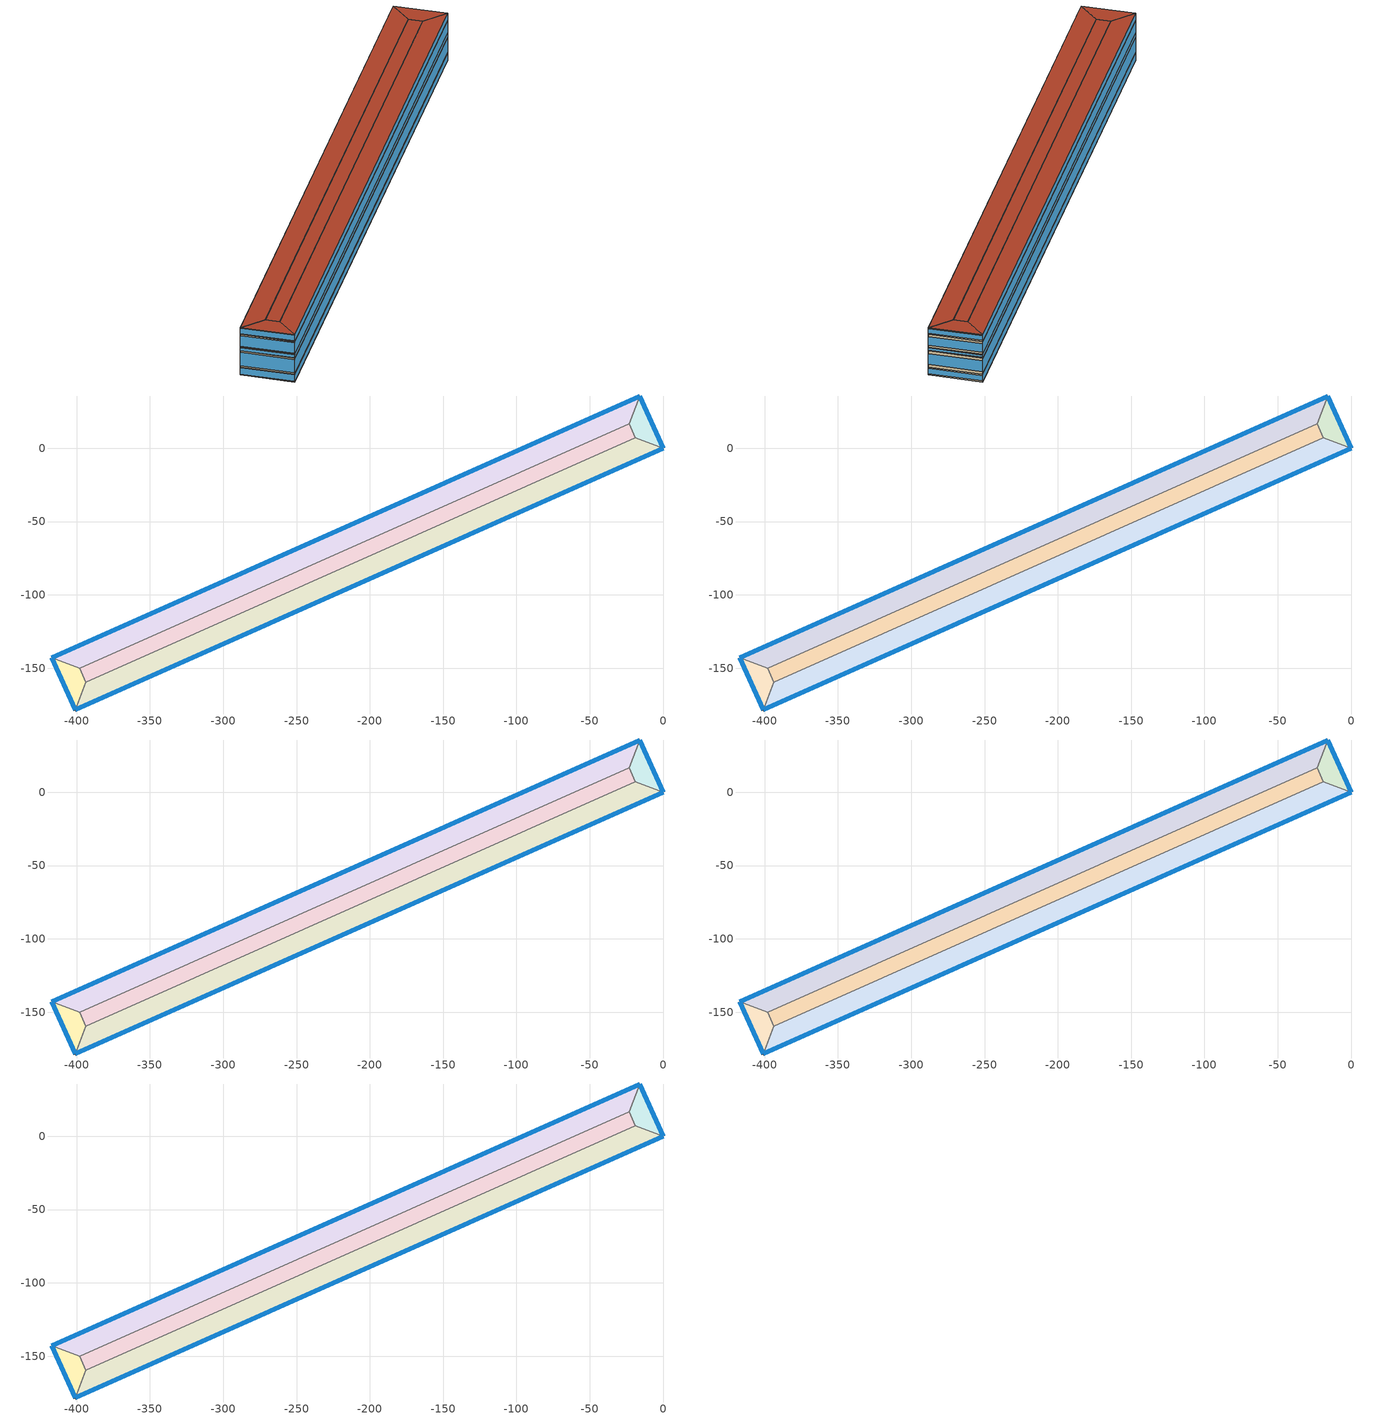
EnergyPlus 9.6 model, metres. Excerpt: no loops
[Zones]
Thermal Zone 1
 floor ground (ExtSlabCarpet): -18.96,7.28 -393.74,-159.59 -397.92,-150.19 -23.14,16.67 z0
 wall to Thermal Zone 5 (Interior Wall): -393.74,-159.59 -18.96,7.28 z0:6.3
 wall to Thermal Zone 3 (Interior Wall): -397.92,-150.19 -393.74,-159.59 z0:6.3
 wall to Thermal Zone 2 (Interior Wall): -23.14,16.67 -397.92,-150.19 z0:6.3
 wall to Thermal Zone 4 (Interior Wall): -18.96,7.28 -23.14,16.67 z0:6.3
Thermal Zone 2
 floor ground (ExtSlabCarpet): -23.14,16.67 -397.92,-150.19 -416.88,-142.92 -15.86,35.63 z0
 wall outside (Ext Wall): -15.86,35.63 -416.88,-142.92 z0:6.3
 wall to Thermal Zone 4 (Interior Wall): -23.14,16.67 -15.86,35.63 z0:6.3
 wall to Thermal Zone 3 (Interior Wall): -416.88,-142.92 -397.92,-150.19 z0:6.3
 window (Ext Window): -15.87,35.62 -416.87,-142.91 z0.57:5.73
Thermal Zone 3
 floor ground (ExtSlabCarpet): -393.74,-159.59 -401.02,-178.55 -416.88,-142.92 -397.92,-150.19 z0
 wall outside (Ext Wall): -416.88,-142.92 -401.02,-178.55 z0:6.3
 wall to Thermal Zone 5 (Interior Wall): -401.02,-178.55 -393.74,-159.59 z0:6.3
 window (Ext Window): -416.88,-142.93 -401.02,-178.54 z0.57:5.73
Thermal Zone 4
 floor ground (ExtSlabCarpet): -23.14,16.67 -15.86,35.63 0,0 -18.96,7.28 z0
 wall outside (Ext Wall): 0,0 -15.86,35.63 z0:6.3
 wall to Thermal Zone 5 (Interior Wall): -18.96,7.28 0,0 z0:6.3
 window (Ext Window): 0,0.01 -15.86,35.62 z1.04:5.26
Thermal Zone 5
 floor ground (ExtSlabCarpet): -401.02,-178.55 -393.74,-159.59 -18.96,7.28 0,0 z0
 wall outside (Ext Wall): -401.02,-178.55 0,0 z0:6.3
 window (Ext Window): -401.01,-178.54 -0.01,0 z0.66:5.64
Thermal Zone 6
 floor to Thermal Zone 1 (Interior Floor): -18.96,7.28 -393.74,-159.59 -397.92,-150.19 -23.14,16.67 z6.3
 wall to Thermal Zone 10 (Interior Wall): -393.74,-159.59 -18.96,7.28 z6.3:19.46
 wall to Thermal Zone 8 (Interior Wall): -397.92,-150.19 -393.74,-159.59 z6.3:19.46
 wall to Thermal Zone 7 (Interior Wall): -23.14,16.67 -397.92,-150.19 z6.3:19.46
 wall to Thermal Zone 9 (Interior Wall): -18.96,7.28 -23.14,16.67 z6.3:19.46
Thermal Zone 7
 floor to Thermal Zone 2 (Interior Floor): -23.14,16.67 -397.92,-150.19 -416.88,-142.92 -15.86,35.63 z6.3
 wall outside (Ext Wall): -15.86,35.63 -416.88,-142.92 z6.3:19.46
 wall to Thermal Zone 9 (Interior Wall): -23.14,16.67 -15.86,35.63 z6.3:19.46
 wall to Thermal Zone 8 (Interior Wall): -416.88,-142.92 -397.92,-150.19 z6.3:19.46
 window (Ext Window): -15.87,35.62 -416.87,-142.91 z7.48:18.28
Thermal Zone 8
 floor to Thermal Zone 3 (Interior Floor): -393.74,-159.59 -401.02,-178.55 -416.88,-142.92 -397.92,-150.19 z6.3
 wall outside (Ext Wall): -416.88,-142.92 -401.02,-178.55 z6.3:19.46
 wall to Thermal Zone 10 (Interior Wall): -401.02,-178.55 -393.74,-159.59 z6.3:19.46
 window (Ext Window): -416.88,-142.93 -401.02,-178.54 z7.48:18.28
Thermal Zone 9
 floor to Thermal Zone 4 (Interior Floor): -23.14,16.67 -15.86,35.63 0,0 -18.96,7.28 z6.3
 wall outside (Ext Wall): 0,0 -15.86,35.63 z6.3:19.46
 wall to Thermal Zone 10 (Interior Wall): -18.96,7.28 0,0 z6.3:19.46
 window (Ext Window): 0,0.01 -15.86,35.62 z8.47:17.29
Thermal Zone 10
 floor to Thermal Zone 5 (Interior Floor): -401.02,-178.55 -393.74,-159.59 -18.96,7.28 0,0 z6.3
 wall outside (Ext Wall): -401.02,-178.55 0,0 z6.3:19.46
 window (Ext Window): -401.01,-178.54 -0.01,0 z7.68:18.08
Thermal Zone 11
 floor to Thermal Zone 6 (Interior Floor): -18.96,7.28 -393.74,-159.59 -397.92,-150.19 -23.14,16.67 z19.46
 wall to Thermal Zone 15 (Interior Wall): -393.74,-159.59 -18.96,7.28 z19.46:22.43
 wall to Thermal Zone 13 (Interior Wall): -397.92,-150.19 -393.74,-159.59 z19.46:22.43
 wall to Thermal Zone 12 (Interior Wall): -23.14,16.67 -397.92,-150.19 z19.46:22.43
 wall to Thermal Zone 14 (Interior Wall): -18.96,7.28 -23.14,16.67 z19.46:22.43
Thermal Zone 12
 floor to Thermal Zone 7 (Interior Floor): -23.14,16.67 -397.92,-150.19 -416.88,-142.92 -15.86,35.63 z19.46
 wall outside (Ext Wall): -15.86,35.63 -416.88,-142.92 z19.46:22.43
 wall to Thermal Zone 14 (Interior Wall): -23.14,16.67 -15.86,35.63 z19.46:22.43
 wall to Thermal Zone 13 (Interior Wall): -416.88,-142.92 -397.92,-150.19 z19.46:22.43
 window (Ext Window): -15.87,35.62 -416.87,-142.91 z19.73:22.16
Thermal Zone 13
 floor to Thermal Zone 8 (Interior Floor): -393.74,-159.59 -401.02,-178.55 -416.88,-142.92 -397.92,-150.19 z19.46
 wall outside (Ext Wall): -416.88,-142.92 -401.02,-178.55 z19.46:22.43
 wall to Thermal Zone 15 (Interior Wall): -401.02,-178.55 -393.74,-159.59 z19.46:22.43
 window (Ext Window): -416.88,-142.93 -401.02,-178.54 z19.73:22.16
Thermal Zone 14
 floor to Thermal Zone 9 (Interior Floor): -23.14,16.67 -15.86,35.63 0,0 -18.96,7.28 z19.46
 wall outside (Ext Wall): 0,0 -15.86,35.63 z19.46:22.43
 wall to Thermal Zone 15 (Interior Wall): -18.96,7.28 0,0 z19.46:22.43
 window (Ext Window): 0,0.01 -15.86,35.62 z19.95:21.94
Thermal Zone 15
 floor to Thermal Zone 10 (Interior Floor): -401.02,-178.55 -393.74,-159.59 -18.96,7.28 0,0 z19.46
 wall outside (Ext Wall): -401.02,-178.55 0,0 z19.46:22.43
 window (Ext Window): -401.01,-178.54 -0.01,0 z19.77:22.12
Thermal Zone 16
 floor to Thermal Zone 11 (Interior Floor): -18.96,7.28 -393.74,-159.59 -397.92,-150.19 -23.14,16.67 z22.43
 wall to Thermal Zone 20 (Interior Wall): -393.74,-159.59 -18.96,7.28 z22.43:32.97
 wall to Thermal Zone 18 (Interior Wall): -397.92,-150.19 -393.74,-159.59 z22.43:32.97
 wall to Thermal Zone 17 (Interior Wall): -23.14,16.67 -397.92,-150.19 z22.43:32.97
 wall to Thermal Zone 19 (Interior Wall): -18.96,7.28 -23.14,16.67 z22.43:32.97
Thermal Zone 17
 floor to Thermal Zone 12 (Interior Floor): -23.14,16.67 -397.92,-150.19 -416.88,-142.92 -15.86,35.63 z22.43
 wall outside (Ext Wall): -15.86,35.63 -416.88,-142.92 z22.43:32.97
 wall to Thermal Zone 19 (Interior Wall): -23.14,16.67 -15.86,35.63 z22.43:32.97
 wall to Thermal Zone 18 (Interior Wall): -416.88,-142.92 -397.92,-150.19 z22.43:32.97
 window (Ext Window): -15.87,35.62 -416.87,-142.91 z23.38:32.02
Thermal Zone 18
 floor to Thermal Zone 13 (Interior Floor): -393.74,-159.59 -401.02,-178.55 -416.88,-142.92 -397.92,-150.19 z22.43
 wall outside (Ext Wall): -416.88,-142.92 -401.02,-178.55 z22.43:32.97
 wall to Thermal Zone 20 (Interior Wall): -401.02,-178.55 -393.74,-159.59 z22.43:32.97
 window (Ext Window): -416.88,-142.93 -401.02,-178.54 z23.38:32.02
Thermal Zone 19
 floor to Thermal Zone 14 (Interior Floor): -23.14,16.67 -15.86,35.63 0,0 -18.96,7.28 z22.43
 wall outside (Ext Wall): 0,0 -15.86,35.63 z22.43:32.97
 wall to Thermal Zone 20 (Interior Wall): -18.96,7.28 0,0 z22.43:32.97
 window (Ext Window): 0,0.01 -15.86,35.62 z24.17:31.23
Thermal Zone 20
 floor to Thermal Zone 15 (Interior Floor): -401.02,-178.55 -393.74,-159.59 -18.96,7.28 0,0 z22.43
 wall outside (Ext Wall): -401.02,-178.55 0,0 z22.43:32.97
 window (Ext Window): -401.01,-178.54 -0.01,0 z23.54:31.86
Thermal Zone 21
 floor to Thermal Zone 16 (Interior Floor): -18.96,7.28 -393.74,-159.59 -397.92,-150.19 -23.14,16.67 z32.97
 wall to Thermal Zone 25 (Interior Wall): -393.74,-159.59 -18.96,7.28 z32.97:38.53
 wall to Thermal Zone 23 (Interior Wall): -397.92,-150.19 -393.74,-159.59 z32.97:38.53
 wall to Thermal Zone 22 (Interior Wall): -23.14,16.67 -397.92,-150.19 z32.97:38.53
 wall to Thermal Zone 24 (Interior Wall): -18.96,7.28 -23.14,16.67 z32.97:38.53
 roof outside (Ext Roof): -23.14,16.67 -397.92,-150.19 -393.74,-159.59 -18.96,7.28 z38.53
Thermal Zone 22
 floor to Thermal Zone 17 (Interior Floor): -23.14,16.67 -397.92,-150.19 -416.88,-142.92 -15.86,35.63 z32.97
 wall outside (Ext Wall): -15.86,35.63 -416.88,-142.92 z32.97:38.53
 wall to Thermal Zone 24 (Interior Wall): -23.14,16.67 -15.86,35.63 z32.97:38.53
 wall to Thermal Zone 23 (Interior Wall): -416.88,-142.92 -397.92,-150.19 z32.97:38.53
 window (Ext Window): -15.87,35.62 -416.87,-142.91 z33.47:38.03
 roof outside (Ext Roof): -15.86,35.63 -416.88,-142.92 -397.92,-150.19 -23.14,16.67 z38.53
Thermal Zone 23
 floor to Thermal Zone 18 (Interior Floor): -393.74,-159.59 -401.02,-178.55 -416.88,-142.92 -397.92,-150.19 z32.97
 wall outside (Ext Wall): -416.88,-142.92 -401.02,-178.55 z32.97:38.53
 wall to Thermal Zone 25 (Interior Wall): -401.02,-178.55 -393.74,-159.59 z32.97:38.53
 window (Ext Window): -416.88,-142.93 -401.02,-178.54 z33.47:38.03
 roof outside (Ext Roof): -397.92,-150.19 -416.88,-142.92 -401.02,-178.55 -393.74,-159.59 z38.53
Thermal Zone 24
 floor to Thermal Zone 19 (Interior Floor): -23.14,16.67 -15.86,35.63 0,0 -18.96,7.28 z32.97
 wall outside (Ext Wall): 0,0 -15.86,35.63 z32.97:38.53
 wall to Thermal Zone 25 (Interior Wall): -18.96,7.28 0,0 z32.97:38.53
 window (Ext Window): 0,0.01 -15.86,35.62 z33.89:37.61
 roof outside (Ext Roof): -18.96,7.28 0,0 -15.86,35.63 -23.14,16.67 z38.53
Thermal Zone 25
 floor to Thermal Zone 20 (Interior Floor): -401.02,-178.55 -393.74,-159.59 -18.96,7.28 0,0 z32.97
 wall outside (Ext Wall): -401.02,-178.55 0,0 z32.97:38.53
 window (Ext Window): -401.01,-178.54 -0.01,0 z33.55:37.95
 roof outside (Ext Roof): 0,0 -18.96,7.28 -393.74,-159.59 -401.02,-178.55 z38.53
[Building]
Building 1: North Axis {deg}=-0
[Site:Location]
Washington Dc Dulles IntL Ar: Latitude {deg}=38.98; Longitude {deg}=-77.47; Time Zone {hr}=-5; Elevation {m}=82
[SizingPeriod:DesignDay] Day of Month=21; Dry-Bulb Temperature Range Modifier Type=DefaultMultipliers; Barometric Pressure {Pa}=86790; Rain Indicator=No; Snow Indicator=No; Daylight Saving Time Indicator=No; Begin Environment Reset Mode=FullResetAtBeginEnvironment
Name | Month | Day Type | Maximum Dry-Bulb Temperature {C} | Daily Dry-Bulb Temperature Range {deltaC} | Humidity Condition Type | Wetbulb or DewPoint at Maximum Dry-Bulb {C} | Wind Speed {m/s} | Wind Direction {deg} | Solar Model Indicator | ASHRAE Clear Sky Optical Depth for Beam Irradiance (taub) | ASHRAE Clear Sky Optical Depth for Diffuse Irradiance (taud) | Enthalpy at Maximum Dry-Bulb {J/kg} | Sky Clearness
SALT-LAKE-CITY-IAP Ann Clg .4% Condns DB=>MWB | 7 | SummerDesignDay | 36.5 | 14.4 | Wetbulb | 17.1 | 5 | 340 | ASHRAETau | 0.339 | 2.366
SALT-LAKE-CITY-IAP Ann Clg .4% Condns DP=>MDB | 7 | SummerDesignDay | 22.5 | 14.4 | Dewpoint | 15.6 | 5 | 340 | ASHRAETau | 0.339 | 2.366
SALT-LAKE-CITY-IAP Ann Clg .4% Condns Enth=>MDB | 7 | SummerDesignDay | 30.8 | 14.4 | Enthalpy |  | 5 | 340 | ASHRAETau | 0.339 | 2.366 | 59300
SALT-LAKE-CITY-IAP Ann Clg .4% Condns WB=>MDB | 7 | SummerDesignDay | 31.2 | 14.4 | Wetbulb | 19 | 5 | 340 | ASHRAETau | 0.339 | 2.366
SALT-LAKE-CITY-IAP Ann Htg 99.6% Condns DB | 1 | WinterDesignDay | -12.4 | 0 | Wetbulb | -12.4 | 2.6 | 140 | ASHRAEClearSky |  |  |  | 0
SALT-LAKE-CITY-IAP Ann Htg Wind 99.6% Condns WS=>MCDB | 1 | WinterDesignDay | 6.8 | 0 | Wetbulb | 6.8 | 12.4 | 140 | ASHRAEClearSky |  |  |  | 0
SALT-LAKE-CITY-IAP Ann Hum_n 99.6% Condns DP=>MCDB | 1 | WinterDesignDay | -10.7 | 0 | Dewpoint | -16.2 | 2.6 | 140 | ASHRAEClearSky |  |  |  | 0
[Material] Thermal Absorptance=0.9
Name | Roughness | Thickness m | Conductivity W/m-K | Density kg/m3 | Specific Heat J/kg-K | Solar Absorptance | Visible Absorptance
wall concrete | MediumRough | 0.03 | 0.5 | 2243 | 837 | 0.65 | 0.65
roof concrete | MediumRough | 0.05 | 0.5 | 2243 | 837 | 0.65 | 0.65
Wall Insulation [18]; Roof Insulation [18] | MediumRough | 0.1693 | 0.049 | 265 | 836.8 | 0.7 | 0.7
F16 Acoustic tile | MediumSmooth | 0.0191 | 0.06 | 368 | 590 | 0.3 | 0.3
M11 100mm lightweight concrete | MediumRough | 0.1016 | 0.53 | 1280 | 840 | 0.5 | 0.5
MAT-CC05 4 HW CONCRETE | Rough | 0.1016 | 1.311 | 2240 | 836.8 | 0.85 | 0.85
G01a 19mm gypsum board | MediumSmooth | 0.019 | 0.16 | 800 | 1090 | 0.4 | 0.4
[Material:AirGap]
Name | Thermal Resistance m2-K/W
F04 Wall air space resistance | 0.15
F05 Ceiling air space resistance | 0.18
[Material:NoMass]
CP02 CARPET PAD: Roughness=Smooth; Thermal Resistance m2-K/W=0.1; Thermal Absorptance=0.9; Solar Absorptance=0.8; Visible Absorptance=0.8
[WindowMaterial:SimpleGlazingSystem]
Window Material Simple Glazing System: U-Factor W/m2-K=1.8; Solar Heat Gain Coefficient=0.3
[Construction]
Ext Roof: roof concrete, Roof Insulation [18]
Ext Wall: wall concrete, Wall Insulation [18]
Ext Window: Window Material Simple Glazing System
ExtSlabCarpet: MAT-CC05 4 HW CONCRETE, CP02 CARPET PAD
Interior Floor: F16 Acoustic tile, F05 Ceiling air space resistance, M11 100mm lightweight concrete
Interior Wall: G01a 19mm gypsum board, F04 Wall air space resistance, G01a 19mm gypsum board
[Zone]
Thermal Zone 1; Thermal Zone 2; Thermal Zone 3; Thermal Zone 4; Thermal Zone 5: 246, 0, 0, 0, , 1, , , , , , Yes
Thermal Zone 6; Thermal Zone 7; Thermal Zone 8; Thermal Zone 9; Thermal Zone 10: 246, 0, 0, 6.3, , 1, , , , , , Yes
Thermal Zone 11; Thermal Zone 12; Thermal Zone 13; Thermal Zone 14; Thermal Zone 15: 246, 0, 0, 19.46, , 1, , , , , , Yes
Thermal Zone 16; Thermal Zone 17; Thermal Zone 18; Thermal Zone 19; Thermal Zone 20: 246, 0, 0, 22.43, , 1, , , , , , Yes
Thermal Zone 21; Thermal Zone 22; Thermal Zone 23; Thermal Zone 24; Thermal Zone 25: 246, 0, 0, 32.97, , 1, , , , , , Yes
[AvailabilityManager:NightCycle] Applicability Schedule=Always On Discrete; Fan Schedule=Always On Discrete hvac_library; Control Type=CycleOnAnyZoneFansOnly; Thermostat Tolerance deltaC=1; Cycling Run Time Control Type=FixedRunTime; Cycling Run Time s=3600
Availability Manager Night Cycle 1; Availability Manager Night Cycle 2; Availability Manager Night Cycle 3
[AvailabilityManager:Scheduled] Schedule=Always On Discrete
Air Loop HVAC Outdoor Air System 1 Availability Manager; Air Loop HVAC Outdoor Air System 2 Availability Manager; Air Loop HVAC Outdoor Air System 3 Availability Manager
[Schedule:Constant] Hourly Value=1
Always On Discrete hvac_library; Always On Discrete
